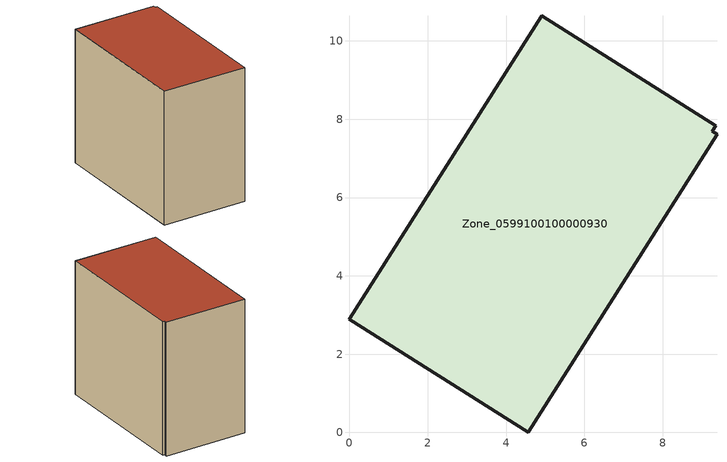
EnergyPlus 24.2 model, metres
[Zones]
Zone_0599100100000930
 floor ground (C_G): 9.39,7.62 4.57,0 0,2.89 4.91,10.65 9.36,7.83 9.27,7.69 z1.67
 wall outside (C_F): 0,2.89 4.57,0 9.39,7.62 9.27,7.69 9.36,7.83 4.91,10.65 0,2.89 z1.67:10.13
 roof outside (C_R): 4.57,0 9.39,7.62 9.27,7.69 9.36,7.83 4.91,10.65 0,2.89 z10.13
[BUILDING]
Pand.0599100100000930: North Axis=0; Terrain=City; Loads Convergence Tolerance Value=0.04; Temperature Convergence Tolerance Value=0.4; Solar Distribution=FullExterior; Maximum Number of Warmup Days=25; Minimum Number of Warmup Days=1
[Site:Location]
Rotterdam.The.Hague.AP_ZH_NLD Design_Conditions: Latitude=51.96; Longitude=4.45; Time Zone=1; Elevation=-4.5
[SITE:GROUNDTEMPERATURE:BUILDINGSURFACE]
18, 18, 18, 18, 18, 18, 18, 18, 18, 18, 18, 18
[MATERIAL] Thermal Absorptance=0.9; Solar Absorptance=0.7; Visible Absorptance=0.7
Name | Roughness | Thickness | Conductivity | Density | Specific Heat
G.TI.2006-2014 | MediumSmooth | 0.15 | 0.06 | 540 | 1210
F.TI.2006-2014 | Rough | 0.3 | 0.12 | 1920 | 840
R.TI.2006-2014 | MediumRough | 0.2 | 0.08 | 1500 | 1000
[CONSTRUCTION]
C_G: G.TI.2006-2014
C_F: F.TI.2006-2014
C_R: R.TI.2006-2014
[ZONE]
Zone_0599100100000930: Type=1; Multiplier=1; Ceiling Height=Autocalculate; Volume=Autocalculate; Floor Area=autocalculate; Part of Total Floor Area=Yes
[ZONEINFILTRATION:DESIGNFLOWRATE]
Infil_Zone_0599100100000930: Zone or ZoneList or Space or SpaceList=Zone_0599100100000930; Schedule=AlwaysOn; Design Flow Rate Calculation Method=Flow/Area; Flow Rate per Floor Area=0.0015; Constant Term Coefficient=1; Temperature Term Coefficient=0; Velocity Term Coefficient=0; Velocity Squared Term Coefficient=0
[HVACTEMPLATE:ZONE:IDEALLOADSAIRSYSTEM]
Zone_0599100100000930: Maximum Heating Supply Air Temperature=50; Minimum Cooling Supply Air Temperature=13; Maximum Heating Supply Air Humidity Ratio=0.0156; Minimum Cooling Supply Air Humidity Ratio=0.0077; Heating Limit=NoLimit; Cooling Limit=NoLimit; Dehumidification Control Type=ConstantSensibleHeatRatio; Cooling Sensible Heat Ratio=0.7; Dehumidification Setpoint=60; Humidification Control Type=None; Humidification Setpoint=30; Outdoor Air Method=None; Outdoor Air Flow Rate per Person=0.00944; Outdoor Air Flow Rate per Zone Floor Area=0; Outdoor Air Flow Rate per Zone=0; Demand Controlled Ventilation Type=None; Outdoor Air Economizer Type=NoEconomizer; Heat Recovery Type=None; Sensible Heat Recovery Effectiveness=0.7; Latent Heat Recovery Effectiveness=0.65
[ZONECONTROL:THERMOSTAT]
ThermostatControl_Zone_0599100100000930: Zone or ZoneList=Zone_0599100100000930; Control Type Schedule=DualSetpointControlType; Control 1=Thermostat_Zone_0599100100000930; Temperature Difference Between Cutout And Setpoint=0
[THERMOSTATSETPOINT:DUALSETPOINT]
Thermostat_Zone_0599100100000930: Heating Setpoint Temperature Schedule=HeatingSetpoint_Zone_0599100100000930; Cooling Setpoint Temperature Schedule=CoolingSetpoint_Zone_0599100100000930
[SCHEDULE:COMPACT]
HeatingSetpoint_Zone_0599100100000930: Through: 12/31, For: AllDays, Until: 24:00, 21
CoolingSetpoint_Zone_0599100100000930: Through: 12/31, For: AllDays, Until: 24:00, 24
DualSetpointControlType: Through: 12/31, For: AllDays, Until: 24:00, 4
AlwaysOn: Through: 12/31, For: AllDays, Until: 24:00, 1
